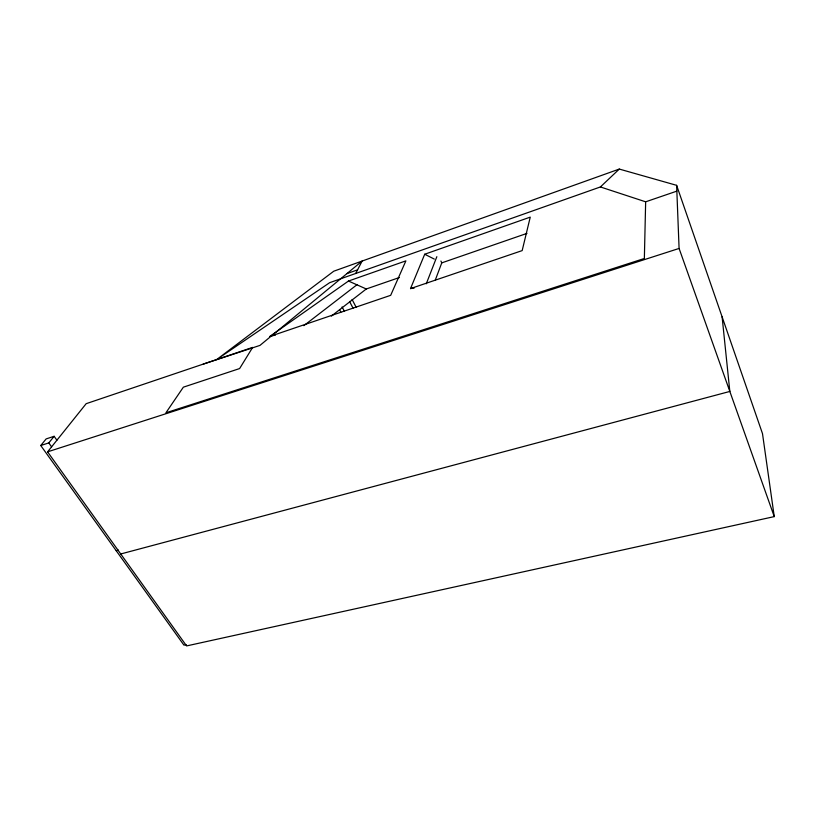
<?xml version="1.0" encoding="UTF-8"?>
<svg xmlns="http://www.w3.org/2000/svg" width="815" height="815" viewBox="0 0 815 815"><rect width="100%" height="100%" fill="white"/><g stroke="black" fill="none" stroke-linecap="round" stroke-linejoin="round"><path stroke-width="1.22" d="M676.857 191.128L645.653 201.814L644.359 258.487L165.924 412.787L183.355 387.176L239.62 368.553L252.65 347.404L86.176 403.68L47.586 451.846L186.584 645.928L774.25 516.608L762.494 433.621L676.623 185.331L619.298 169.072L333.783 271.191L216.668 359.568L329.657 282.683L600.4 186.951L619.298 169.072M435.22 280.258L441.771 262.868L440.915 261.034M426.276 283.793L436.85 256.674M410.526 288.581L424.707 254.239L530.249 217.126L522.17 250.602L410.526 288.581L414.295 287.99M355.686 273.483L362.125 261.055L259.954 345.407L203.21 364.122M186.156 644.665L183.956 645.154L40.75 445.52L48.788 442.902L54.126 436.3L56.897 440.222M40.75 445.52L46.139 438.918L54.126 436.3M331.348 316.118L366.281 288.979L399.452 277.507M303.842 325.664L357.082 284.649M348.484 281.043L269.724 336.473L390.68 295.325L405.89 260.861L348.484 281.043L366.281 288.979M346.884 273.636L357.571 269.846M441.771 262.868L526.979 233.385M47.586 451.846L679.089 248.443L676.623 185.331M116.209 550.706L118.45 550.105M120.732 553.976L729.832 391.445L722.11 316.852M271.507 335.862L275.276 335.21M600.4 186.951L645.653 201.814M424.707 254.239L434.303 259.089M48.788 442.902L51.59 446.844M339.651 309.832L340.833 312.084M342.086 306.929L344.439 311.401M349.533 301.428L353.027 308.152M352.111 299.492L356.216 307.408M679.089 248.443L774.25 516.608"/></g></svg>
